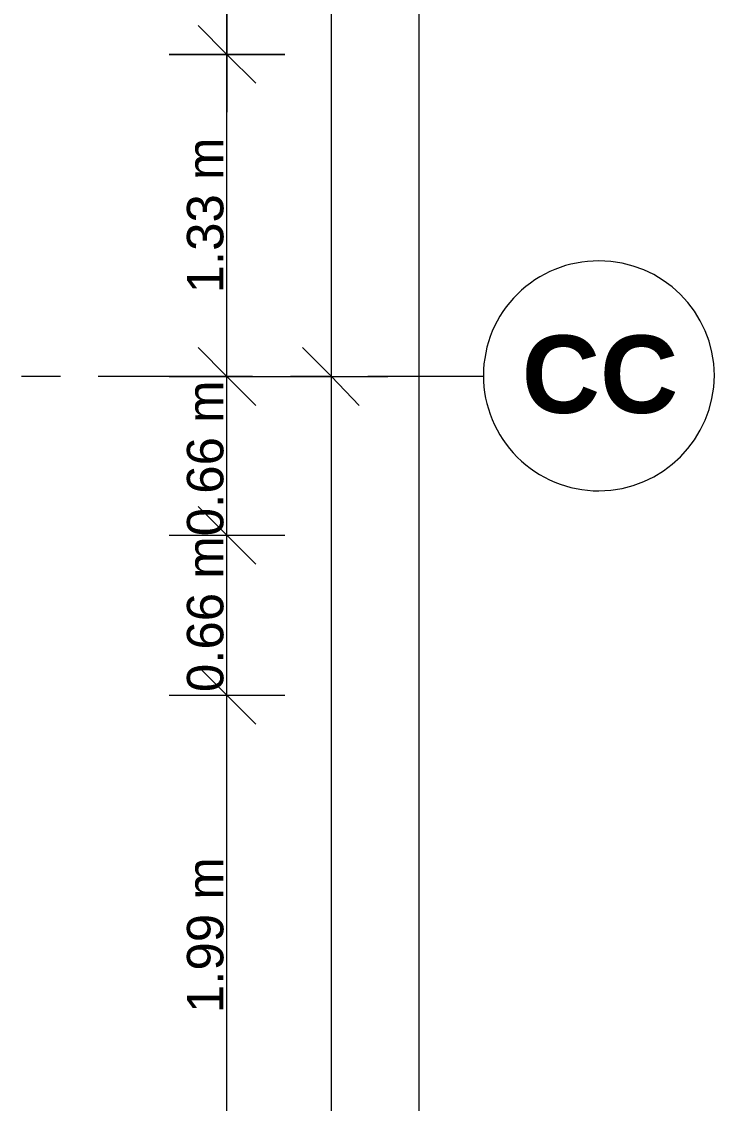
# Model space of a CAD drawing. Header units: metres. Extents: x 39 to 278, y -7 to 151.
# Drawn here: x 106.734 to 109.594, y 31.516 to 35.981 of the extents above; entities that cross this region are included whole.
import ezdxf

# ---------------------------------------------------------------- set-up
doc = ezdxf.new("R2010")
doc.units = ezdxf.units.M
doc.layers.add('HVAC - Ductos', color=5, linetype='Continuous', lineweight=50)
doc.layers.add('PDF_Geometry', color=7, linetype='Continuous', true_color=0xaaaaaa)
doc.layers.add('PDF_Text', color=7, linetype='Continuous')
doc.styles.add('PDF Helvetica', font='')
doc.styles.add('PDF Helvetica Bold', font='')
doc.styles.get('PDF Helvetica').set_extended_font_data('Helvetica')
doc.styles.get('PDF Helvetica Bold').set_extended_font_data('Helvetica', bold=True)

msp = doc.modelspace()

# ---------------------------------------------------------------- linework, layer by layer
at = {"layer": 'HVAC - Ductos', "color": 252, "lineweight": 0, "true_color": 0x939598}
for points in [[(107.5812, 11.2785), (107.5812, 12.2043), (107.5812, 15.6556), (107.5812, 16.114), (107.5812, 19.4186), (107.5812, 25.3174), (107.5812, 25.4915), (107.5812, 28.7549), (107.5812, 31.2116), (107.5812, 33.2008), (107.5812, 33.8608), (107.5812, 34.5162), (107.5812, 35.8454), (107.5812, 40.4609), (107.343, 40.4609), (107.5812, 40.4609), (107.8201, 40.4609), (107.5812, 40.4609), (107.5812, 43.7151), (107.5812, 47.5055), (107.5812, 48.5551)], [(108.0124, 11.2785), (108.0124, 16.114), (108.0124, 25.3174), (108.0124, 34.5162), (108.0124, 43.7151), (108.0124, 48.5551)], [(108.3742, 11.2785), (108.3742, 48.5551)], [(107.5812, 40.6992), (107.5812, 35.6071)], [(107.4624, 34.6354), (107.5812, 34.5162), (107.7007, 34.3971)], [(107.893, 34.6354), (108.0124, 34.5162), (108.1272, 34.3971)], [(107.343, 34.5162), (107.5812, 34.5162), (107.8201, 34.5162)], [(107.7742, 34.5162), (108.0124, 34.5162), (108.2459, 34.5162)], [(107.4624, 33.98), (107.5812, 33.8608), (107.7007, 33.7416)], [(107.343, 33.8608), (107.5812, 33.8608), (107.8201, 33.8608)], [(107.4624, 33.32), (107.5812, 33.2008), (107.7007, 33.0816)], [(107.343, 33.2008), (107.5812, 33.2008), (107.8201, 33.2008)]]:
    msp.add_lwpolyline(points, dxfattribs=at)
for points in [[(107.7007, 35.7262), (107.5812, 35.8454), (107.4624, 35.9646), (107.5812, 35.8454)], [(107.343, 35.8454), (107.5812, 35.8454), (107.8201, 35.8454), (107.5812, 35.8454)]]:
    msp.add_lwpolyline(points, close=True, dxfattribs=at)
at = {"layer": 'PDF_Geometry', "lineweight": 0}
msp.add_lwpolyline([(109.1172, 34.9929, 0.416549), (108.64, 34.5208, 0.414514), (109.1172, 34.0442, 0.411087), (109.5936, 34.5208, 0.413123)], format="xyb", close=True, dxfattribs=at)
for points in [[(106.8942, 34.5162), (106.7336, 34.5162)], [(107.6872, 34.5162), (107.0501, 34.5162)], [(108.64, 34.5162), (108.1636, 34.5162)]]:
    msp.add_lwpolyline(points, dxfattribs=at)
at = {"layer": 'PDF_Geometry', "color": 252, "lineweight": 0, "true_color": 0x939598}
msp.add_lwpolyline([(108.003, 34.5162), (107.843, 34.5162)], dxfattribs=at)

# ---------------------------------------------------------------- texts
at = {"layer": 'PDF_Text', "color": 252, "lineweight": 0, "true_color": 0x939598, "attachment_point": 4, "rotation": 90, "style": 'PDF Helvetica'}
for s, insert, char_height in [('1.33 m', (107.4923, 34.8592), 0.15059), ('0.66 m0.66 m', (107.4923, 33.2137), 0.150587), ('1.99 m', (107.4923, 31.8891), 0.15059)]:
    msp.add_mtext(s, dxfattribs=dict(at, insert=insert, char_height=char_height))
at = {"layer": 'PDF_Text', "color": 253, "lineweight": 0, "true_color": 0xaaaaaa, "insert": (108.7983, 34.5233), "char_height": 0.3202, "attachment_point": 4, "style": 'PDF Helvetica Bold'}
msp.add_mtext('CC', dxfattribs=at)

doc.saveas('drawing.dxf')
